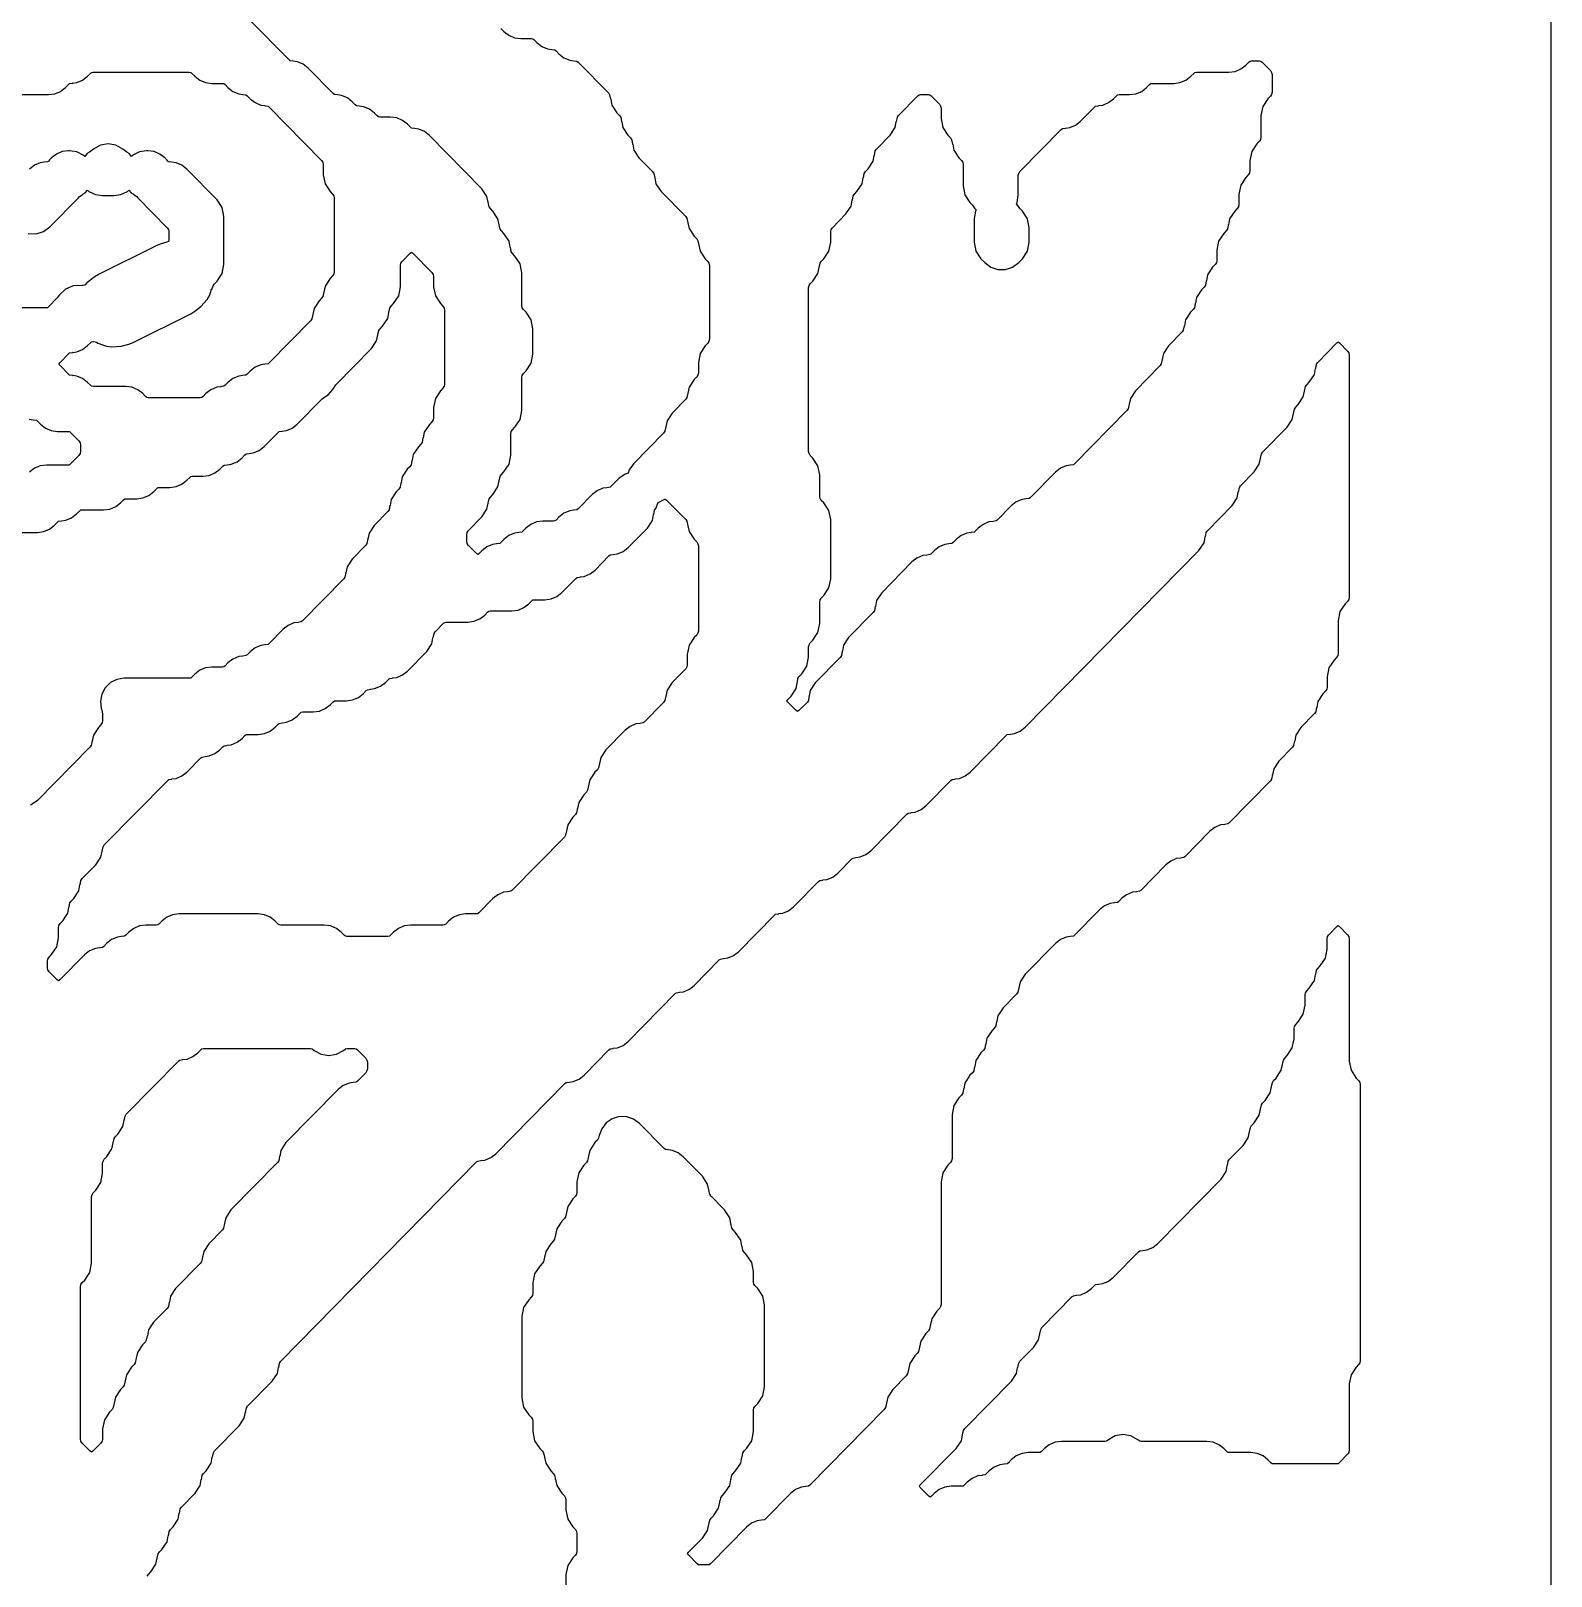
# Model space of a CAD drawing. Header units: millimetres. Extents: x 10 to 410, y 18 to 283.
# Drawn here: x 110.4 to 142.27, y 60 to 92.4 of the extents above; entities that cross this region are included whole.
import ezdxf

# ---------------------------------------------------------------- set-up
doc = ezdxf.new("R2010")
doc.units = ezdxf.units.MM
doc.layers.add('CUT', color=1, linetype='Continuous')

msp = doc.modelspace()

# ---------------------------------------------------------------- linework, layer by layer
at = {"layer": 'CUT'}
for points in [[(129.134, 24), (142.2679, 24), (142.2679, 144), (129.134, 144), (129.134, 147), (121.134, 147), (121.134, 144), (100.134, 144), (100.134, 147), (92.134, 147), (92.134, 144), (79, 144), (79, 24), (92.134, 24), (92.134, 21), (100.134, 21), (100.134, 24), (121.134, 24), (121.134, 21), (129.134, 21)], [(126.5622, 78.9129), (126.6684, 79.0741), (126.7056, 79.2634), (126.7056, 79.4807), (126.7145, 79.5258), (126.7398, 79.5641), (126.7935, 79.6188), (126.8996, 79.7799), (126.9369, 79.9693), (126.9369, 80.4219), (126.9457, 80.467), (126.971, 80.5053), (127.0247, 80.56), (127.1309, 80.7211), (127.1681, 80.9105), (127.1681, 82.1484), (127.1309, 82.3377), (127.0247, 82.4988), (126.971, 82.5535), (126.9457, 82.5919), (126.9369, 82.6369), (126.9369, 83.0895), (126.8996, 83.2789), (126.7935, 83.44), (126.7398, 83.4947), (126.7145, 83.533), (126.7056, 83.5781), (126.7056, 87.0101), (126.7145, 87.0552), (126.7398, 87.0936), (126.7935, 87.1482), (126.8996, 87.3094), (126.9241, 87.4336), (126.9275, 87.4329), (126.9457, 87.5258), (126.971, 87.5641), (127.0247, 87.6188), (127.1309, 87.7799), (127.1681, 87.9693), (127.1681, 88.1866), (127.177, 88.2317), (127.2022, 88.27), (127.4872, 88.56), (127.5934, 88.7211), (127.6178, 88.8454), (127.6212, 88.8447), (127.6395, 88.9375), (127.6647, 88.9759), (127.7185, 89.0306), (127.8246, 89.1917), (127.849, 89.316), (127.8525, 89.3153), (127.8707, 89.4081), (127.896, 89.4465), (127.9497, 89.5012), (128.0559, 89.6623), (128.0803, 89.7865), (128.0837, 89.7859), (128.102, 89.8787), (128.1272, 89.9171), (128.4122, 90.207), (128.5184, 90.3682), (128.5428, 90.4924), (128.5462, 90.4918), (128.5645, 90.5846), (128.5897, 90.623), (128.9949, 91.0352), (129.0198, 91.0546), (129.0512, 91.0588), (129.2162, 91.0588), (129.2476, 91.0546), (129.2726, 91.0352), (129.4464, 90.8583), (129.4717, 90.8199), (129.4806, 90.7748), (129.4806, 90.5575), (129.5178, 90.3682), (129.624, 90.207), (129.6777, 90.1524), (129.703, 90.114), (129.7212, 90.0212), (129.7246, 90.0218), (129.7491, 89.8976), (129.8552, 89.7365), (129.9089, 89.6818), (129.9342, 89.6434), (129.9431, 89.5984), (129.9431, 89.1457), (129.9803, 88.9564), (130.0865, 88.7953), (130.1402, 88.7406), (130.1818, 88.6775), (130.2135, 88.6429), (130.1997, 88.6164), (130.1743, 88.4592), (130.1743, 87.9693), (130.2116, 87.7799), (130.3177, 87.6188), (130.3958, 87.5393), (130.5231, 87.4455), (130.6734, 87.3961), (130.8315, 87.3961), (130.9817, 87.4455), (131.109, 87.5393), (131.1872, 87.6188), (131.2933, 87.7799), (131.3305, 87.9693), (131.3305, 88.266), (131.2933, 88.4554), (131.1872, 88.6165), (131.1334, 88.6712), (131.0918, 88.7343), (131.0601, 88.7688), (131.0739, 88.7953), (131.0993, 88.9526), (131.0993, 89.3631), (131.1082, 89.4081), (131.1334, 89.4465), (132.0011, 90.3293), (132.026, 90.3488), (132.0903, 90.3573), (132.0901, 90.3588), (132.1767, 90.3704), (132.2984, 90.4214), (132.4025, 90.5025), (132.6948, 90.7999), (132.7198, 90.8194), (132.784, 90.8279), (132.7838, 90.8294), (132.8704, 90.8409), (132.9921, 90.892), (133.0962, 90.9731), (133.1573, 91.0352), (133.1823, 91.0546), (133.2137, 91.0588), (133.4334, 91.0588), (133.5642, 91.0762), (133.6859, 91.1273), (133.79, 91.2084), (133.851, 91.2705), (133.876, 91.2899), (133.9074, 91.2941), (134.3584, 91.2941), (134.4892, 91.3115), (134.6109, 91.3626), (134.715, 91.4436), (134.776, 91.5058), (134.801, 91.5252), (134.8324, 91.5294), (135.5146, 91.5294), (135.6454, 91.5468), (135.7671, 91.5979), (135.8712, 91.6789), (135.9323, 91.7411), (135.9572, 91.7605), (135.9886, 91.7647), (136.1536, 91.7647), (136.185, 91.7605), (136.21, 91.7411), (136.3838, 91.5641), (136.4091, 91.5258), (136.418, 91.4807), (136.418, 91.1075), (136.4091, 91.0625), (136.3838, 91.0241), (136.3301, 90.9694), (136.224, 90.8083), (136.1867, 90.619), (136.1867, 90.1663), (136.1779, 90.1213), (136.1526, 90.0829), (136.0989, 90.0283), (135.9927, 89.8671), (135.9555, 89.6778), (135.9555, 89.4605), (135.9466, 89.4154), (135.9213, 89.377), (135.8676, 89.3224), (135.7615, 89.1612), (135.7242, 88.9719), (135.7242, 88.7546), (135.7154, 88.7095), (135.6901, 88.6712), (135.6364, 88.6165), (135.5302, 88.4554), (135.5058, 88.3311), (135.5024, 88.3318), (135.4841, 88.2389), (135.4589, 88.2006), (135.4051, 88.1459), (135.299, 87.9848), (135.2617, 87.7954), (135.2617, 87.5781), (135.2529, 87.533), (135.2276, 87.4947), (135.1739, 87.44), (135.0677, 87.2789), (135.0433, 87.1546), (135.0399, 87.1553), (135.0216, 87.0625), (134.9964, 87.0241), (134.9426, 86.9694), (134.8365, 86.8083), (134.812, 86.684), (134.8086, 86.6847), (134.7904, 86.5919), (134.7651, 86.5535), (134.7114, 86.4988), (134.6052, 86.3377), (134.5808, 86.2135), (134.5774, 86.2141), (134.5591, 86.1213), (134.5339, 86.0829), (134.2489, 85.793), (134.1427, 85.6318), (134.1183, 85.5076), (134.1149, 85.5082), (134.0966, 85.4154), (134.0714, 85.377), (133.5552, 84.8518), (133.449, 84.6906), (133.4246, 84.5664), (133.4212, 84.5671), (133.4029, 84.4742), (133.3776, 84.4359), (132.2788, 83.3177), (132.2538, 83.2983), (132.1896, 83.2897), (132.1898, 83.2882), (132.1031, 83.2767), (131.9814, 83.2257), (131.8773, 83.1446), (131.3538, 82.6119), (131.3288, 82.5924), (131.2646, 82.5839), (131.2648, 82.5824), (131.1781, 82.5708), (131.0565, 82.5198), (130.9523, 82.4387), (130.66, 82.1413), (130.6351, 82.1218), (130.5708, 82.1133), (130.571, 82.1118), (130.4844, 82.1002), (130.3627, 82.0492), (130.2586, 81.9681), (130.1975, 81.906), (130.1726, 81.8865), (130.1083, 81.878), (130.1085, 81.8765), (130.0219, 81.8649), (129.9002, 81.8139), (129.7961, 81.7328), (129.735, 81.6707), (129.7101, 81.6512), (129.6458, 81.6427), (129.646, 81.6412), (129.5594, 81.6296), (129.4377, 81.5786), (129.3336, 81.4975), (129.2726, 81.4354), (129.2476, 81.4159), (129.1834, 81.4074), (129.1836, 81.4059), (129.0969, 81.3944), (128.9752, 81.3433), (128.8711, 81.2622), (128.2365, 80.6165), (128.1303, 80.4554), (128.1059, 80.3311), (128.1025, 80.3318), (128.0842, 80.2389), (128.059, 80.2006), (127.5427, 79.6753), (127.4366, 79.5142), (127.4122, 79.3899), (127.4088, 79.3906), (127.3905, 79.2977), (127.3652, 79.2594), (126.843, 78.728), (126.7368, 78.5669), (126.6996, 78.3775), (126.6996, 78.3549), (126.6783, 78.3252), (126.5023, 78.146), (126.4744, 78.1255), (126.4465, 78.146), (126.2704, 78.3252), (126.2505, 78.3529), (126.2704, 78.3807), (126.337, 78.4485), (126.4432, 78.6096), (126.4804, 78.7989), (126.4804, 78.8216), (126.5016, 78.8513)], [(124.1747, 82.0218), (124.1991, 81.8976), (124.3053, 81.7365), (124.359, 81.6818), (124.3843, 81.6434), (124.3932, 81.5984), (124.3932, 79.8134), (124.3843, 79.7683), (124.359, 79.73), (124.3053, 79.6753), (124.1991, 79.5142), (124.1619, 79.3248), (124.1619, 79.1075), (124.153, 79.0625), (124.1278, 79.0241), (123.8428, 78.7341), (123.7366, 78.573), (123.7122, 78.4488), (123.7088, 78.4494), (123.6905, 78.3566), (123.6653, 78.3182), (123.2601, 77.906), (123.2352, 77.8865), (123.1709, 77.878), (123.1711, 77.8765), (123.0845, 77.8649), (122.9628, 77.8139), (122.8587, 77.7328), (122.4553, 77.3224), (122.3492, 77.1612), (122.3247, 77.037), (122.3213, 77.0377), (122.3031, 76.9448), (122.2778, 76.9064), (122.2241, 76.8518), (122.1179, 76.6906), (122.0935, 76.5664), (122.0901, 76.5671), (122.0718, 76.4742), (122.0465, 76.4359), (121.9928, 76.3812), (121.8867, 76.2201), (121.8622, 76.0958), (121.8588, 76.0965), (121.8406, 76.0036), (121.8153, 75.9653), (121.7616, 75.9106), (121.6554, 75.7495), (121.631, 75.6252), (121.6276, 75.6259), (121.6093, 75.533), (121.5841, 75.4947), (120.4852, 74.3766), (120.4602, 74.3571), (120.396, 74.3486), (120.3962, 74.3471), (120.3096, 74.3355), (120.1879, 74.2845), (120.0838, 74.2034), (119.7914, 73.906), (119.7665, 73.8865), (119.7351, 73.8824), (119.5154, 73.8824), (119.3846, 73.8649), (119.2629, 73.8139), (119.1588, 73.7328), (119.0977, 73.6707), (119.0727, 73.6512), (119.0413, 73.6471), (118.3591, 73.6471), (118.2283, 73.6296), (118.1066, 73.5786), (118.0025, 73.4975), (117.9415, 73.4354), (117.9165, 73.4159), (117.8851, 73.4118), (117.0264, 73.4118), (116.995, 73.4159), (116.97, 73.4354), (116.909, 73.4975), (116.8049, 73.5786), (116.6832, 73.6296), (116.5524, 73.6471), (115.6389, 73.6471), (115.6075, 73.6512), (115.5826, 73.6707), (115.5215, 73.7328), (115.4174, 73.8139), (115.2957, 73.8649), (115.1649, 73.8824), (113.503, 73.8824), (113.3722, 73.8649), (113.2505, 73.8139), (113.1464, 73.7328), (113.0853, 73.6707), (113.0603, 73.6512), (113.0289, 73.6471), (112.8092, 73.6471), (112.6784, 73.6296), (112.5567, 73.5786), (112.4526, 73.4975), (112.3916, 73.4354), (112.3666, 73.4159), (112.3023, 73.4074), (112.3025, 73.4059), (112.2159, 73.3944), (112.0942, 73.3433), (111.9901, 73.2622), (111.9291, 73.2001), (111.9041, 73.1806), (111.8399, 73.1721), (111.8401, 73.1706), (111.7534, 73.1591), (111.6317, 73.108), (111.5276, 73.0269), (111.0087, 72.499), (110.9808, 72.4784), (110.953, 72.499), (110.7837, 72.6712), (110.7585, 72.7095), (110.7496, 72.7546), (110.7496, 72.8925), (110.7585, 72.9375), (110.7837, 72.9759), (110.8375, 73.0306), (110.9436, 73.1917), (110.9808, 73.381), (110.9808, 73.5984), (110.9897, 73.6434), (111.015, 73.6818), (111.0687, 73.7365), (111.1749, 73.8976), (111.1993, 74.0218), (111.2027, 74.0212), (111.221, 74.114), (111.2462, 74.1524), (111.2999, 74.207), (111.4061, 74.3682), (111.4305, 74.4924), (111.4339, 74.4918), (111.4522, 74.5846), (111.4775, 74.623), (111.7624, 74.9129), (111.8686, 75.0741), (111.893, 75.1983), (111.8964, 75.1976), (111.9147, 75.2905), (111.94, 75.3288), (113.2701, 76.6823), (113.2951, 76.7017), (113.3593, 76.7103), (113.3591, 76.7118), (113.4457, 76.7233), (113.5674, 76.7743), (113.6715, 76.8554), (113.9638, 77.1528), (113.9888, 77.1723), (114.053, 77.1808), (114.0528, 77.1824), (114.1395, 77.1939), (114.2611, 77.2449), (114.3653, 77.326), (114.4263, 77.3881), (114.4513, 77.4076), (114.5155, 77.4161), (114.5153, 77.4176), (114.6019, 77.4292), (114.7236, 77.4802), (114.8277, 77.5613), (114.8888, 77.6234), (114.9138, 77.6429), (114.9452, 77.6471), (115.1649, 77.6471), (115.2957, 77.6645), (115.4174, 77.7155), (115.5215, 77.7966), (115.5826, 77.8587), (115.6075, 77.8782), (115.6718, 77.8867), (115.6716, 77.8882), (115.7582, 77.8998), (115.8799, 77.9508), (115.984, 78.0319), (116.045, 78.094), (116.07, 78.1135), (116.1014, 78.1176), (116.3211, 78.1176), (116.4519, 78.1351), (116.5736, 78.1861), (116.6777, 78.2672), (116.7388, 78.3293), (116.7638, 78.3488), (116.7951, 78.3529), (117.0149, 78.3529), (117.1457, 78.3704), (117.2674, 78.4214), (117.3715, 78.5025), (117.4325, 78.5646), (117.4575, 78.5841), (117.5217, 78.5926), (117.5215, 78.5941), (117.6082, 78.6056), (117.7298, 78.6567), (117.834, 78.7378), (117.895, 78.7999), (117.92, 78.8194), (117.9842, 78.8279), (117.984, 78.8294), (118.0706, 78.8409), (118.1923, 78.892), (118.2964, 78.9731), (118.6998, 79.3835), (118.806, 79.5446), (118.8304, 79.6689), (118.8338, 79.6682), (118.8521, 79.7611), (118.8774, 79.7994), (119.0513, 79.9764), (119.0762, 79.9958), (119.1076, 80), (119.5586, 80), (119.6894, 80.0174), (119.8111, 80.0684), (119.9152, 80.1495), (119.9762, 80.2117), (120.0012, 80.2311), (120.0326, 80.2353), (120.4836, 80.2353), (120.6144, 80.2527), (120.7361, 80.3037), (120.8402, 80.3848), (120.9012, 80.447), (120.9262, 80.4664), (120.9576, 80.4706), (121.1773, 80.4706), (121.3081, 80.488), (121.4298, 80.539), (121.5339, 80.6201), (121.8262, 80.9175), (121.8512, 80.937), (121.9154, 80.9455), (121.9152, 80.9471), (122.0018, 80.9586), (122.1235, 81.0096), (122.2276, 81.0907), (122.52, 81.3881), (122.5449, 81.4076), (122.6092, 81.4161), (122.609, 81.4176), (122.6956, 81.4292), (122.8173, 81.4802), (122.9214, 81.5613), (123.3248, 81.9717), (123.4309, 82.1329), (123.4554, 82.2571), (123.4588, 82.2565), (123.477, 82.3493), (123.4994, 82.3832), (123.5535, 82.5048), (123.6926, 82.5754), (123.6994, 82.5804), (123.7273, 82.5599), (124.1278, 82.1524), (124.153, 82.114), (124.1713, 82.0212)], [(129.9772, 63.0936), (130.9559, 64.0894), (131.0621, 64.2505), (131.0865, 64.3748), (131.0899, 64.3741), (131.1082, 64.467), (131.1334, 64.5053), (131.4184, 64.7953), (131.5246, 64.9564), (131.549, 65.0807), (131.5524, 65.08), (131.5707, 65.1728), (131.5959, 65.2112), (132.2323, 65.8587), (132.2573, 65.8782), (132.3215, 65.8867), (132.3213, 65.8882), (132.4079, 65.8998), (132.5296, 65.9508), (132.6337, 66.0319), (132.6948, 66.094), (132.7198, 66.1135), (132.784, 66.122), (132.7838, 66.1235), (132.8704, 66.1351), (132.9921, 66.1861), (133.0962, 66.2672), (133.6198, 66.7999), (133.6448, 66.8194), (133.709, 66.8279), (133.7088, 66.8294), (133.7954, 66.8409), (133.9171, 66.892), (134.0212, 66.9731), (135.3496, 68.3247), (135.4558, 68.4858), (135.4802, 68.6101), (135.4836, 68.6094), (135.5019, 68.7023), (135.5271, 68.7406), (135.8121, 69.0306), (135.9182, 69.1917), (135.9427, 69.316), (135.9461, 69.3153), (135.9643, 69.4081), (135.9896, 69.4465), (136.0433, 69.5012), (136.1495, 69.6623), (136.1739, 69.7865), (136.1773, 69.7859), (136.1956, 69.8787), (136.2209, 69.9171), (136.2746, 69.9717), (136.3807, 70.1329), (136.4052, 70.2571), (136.4086, 70.2565), (136.4268, 70.3493), (136.4521, 70.3877), (136.5058, 70.4423), (136.612, 70.6035), (136.6364, 70.7277), (136.6398, 70.727), (136.6581, 70.8199), (136.6834, 70.8583), (136.7371, 70.9129), (136.8432, 71.0741), (136.8805, 71.2634), (136.8805, 71.4807), (136.8893, 71.5258), (136.9146, 71.5641), (136.9683, 71.6188), (137.0745, 71.7799), (137.1117, 71.9693), (137.1117, 72.1866), (137.1206, 72.2317), (137.1459, 72.27), (137.1996, 72.3247), (137.3057, 72.4858), (137.3302, 72.6101), (137.3336, 72.6094), (137.3518, 72.7023), (137.3771, 72.7406), (137.4308, 72.7953), (137.537, 72.9564), (137.5742, 73.1457), (137.5742, 73.3631), (137.5831, 73.4081), (137.6083, 73.4465), (137.7776, 73.6187), (137.8055, 73.6392), (137.8333, 73.6187), (138.0026, 73.4465), (138.0278, 73.4081), (138.0367, 73.3631), (138.0367, 70.7928), (138.0739, 70.6035), (138.1801, 70.4423), (138.2338, 70.3877), (138.2591, 70.3493), (138.2679, 70.3042), (138.2679, 64.5193), (138.2591, 64.4742), (138.2338, 64.4359), (138.1801, 64.3812), (138.0739, 64.2201), (138.0367, 64.0307), (138.0367, 62.6369), (138.0278, 62.5919), (138.0026, 62.5535), (137.8287, 62.3766), (137.8037, 62.3571), (137.7723, 62.3529), (136.4511, 62.3529), (136.4197, 62.3571), (136.3948, 62.3766), (136.3337, 62.4387), (136.2296, 62.5198), (136.1079, 62.5708), (135.9771, 62.5882), (135.5261, 62.5882), (135.4947, 62.5924), (135.4698, 62.6119), (135.4087, 62.674), (135.3046, 62.7551), (135.1829, 62.8061), (135.0521, 62.8235), (133.6762, 62.8235), (133.6448, 62.8277), (133.6034, 62.8599), (133.4586, 62.9384), (133.2961, 62.9655), (133.1337, 62.9384), (132.9889, 62.8599), (132.9475, 62.8277), (132.9161, 62.8235), (132.0027, 62.8235), (131.8719, 62.8061), (131.7502, 62.7551), (131.6461, 62.674), (131.585, 62.6119), (131.56, 62.5924), (131.5287, 62.5882), (131.309, 62.5882), (131.1781, 62.5708), (131.0565, 62.5198), (130.9523, 62.4387), (130.8913, 62.3766), (130.8663, 62.3571), (130.8021, 62.3486), (130.8023, 62.3471), (130.7157, 62.3355), (130.594, 62.2845), (130.4899, 62.2034), (130.4288, 62.1413), (130.4038, 62.1218), (130.3396, 62.1133), (130.3398, 62.1118), (130.2532, 62.1002), (130.1315, 62.0492), (130.0274, 61.9681), (129.9663, 61.906), (129.9413, 61.8865), (129.9099, 61.8824), (129.6902, 61.8824), (129.5594, 61.8649), (129.4377, 61.8139), (129.3336, 61.7328), (129.2772, 61.6754), (129.2493, 61.6549), (129.2214, 61.6754), (129.0454, 61.8546), (129.0255, 61.8824), (129.0454, 61.9101), (129.7997, 62.6776), (129.9058, 62.8388), (129.9303, 62.963), (129.9337, 62.9623), (129.9519, 63.0552)], [(111.4775, 66.1524), (111.5312, 66.207), (111.6373, 66.3682), (111.6746, 66.5575), (111.6746, 67.9513), (111.6834, 67.9964), (111.7087, 68.0347), (111.7624, 68.0894), (111.8686, 68.2505), (111.9058, 68.4399), (111.9058, 68.6572), (111.9147, 68.7023), (111.94, 68.7406), (111.9937, 68.7953), (112.0998, 68.9564), (112.1243, 69.0807), (112.1277, 69.08), (112.1459, 69.1728), (112.1712, 69.2112), (112.2249, 69.2659), (112.3311, 69.427), (112.3555, 69.5512), (112.3589, 69.5506), (112.3772, 69.6434), (112.4025, 69.6818), (113.5013, 70.7999), (113.5263, 70.8194), (113.5905, 70.8279), (113.5903, 70.8294), (113.677, 70.8409), (113.7987, 70.892), (113.9028, 70.9731), (113.9638, 71.0352), (113.9888, 71.0546), (114.0202, 71.0588), (116.2664, 71.0588), (116.2978, 71.0546), (116.3391, 71.0224), (116.484, 70.944), (116.6464, 70.9169), (116.8088, 70.944), (116.9536, 71.0224), (116.995, 71.0546), (117.0264, 71.0588), (117.1914, 71.0588), (117.2228, 71.0546), (117.2477, 71.0352), (117.4216, 70.8583), (117.4469, 70.8199), (117.4558, 70.7748), (117.4558, 70.6369), (117.4469, 70.5919), (117.4216, 70.5535), (117.2477, 70.3766), (117.2228, 70.3571), (117.1585, 70.3486), (117.1587, 70.3471), (117.0721, 70.3355), (116.9504, 70.2845), (116.8463, 70.2034), (115.7492, 69.0871), (115.643, 68.9259), (115.6186, 68.8017), (115.6152, 68.8024), (115.5969, 68.7095), (115.5716, 68.6712), (114.5929, 67.6753), (114.4868, 67.5142), (114.4623, 67.3899), (114.4589, 67.3906), (114.4407, 67.2977), (114.4154, 67.2594), (114.1304, 66.9694), (114.0243, 66.8083), (113.9999, 66.684), (113.9964, 66.6847), (113.9782, 66.5919), (113.9529, 66.5535), (113.4367, 66.0283), (113.3305, 65.8671), (113.3061, 65.7429), (113.3027, 65.7435), (113.2844, 65.6507), (113.2592, 65.6123), (112.9742, 65.3224), (112.8681, 65.1612), (112.8436, 65.037), (112.8402, 65.0377), (112.822, 64.9448), (112.7967, 64.9064), (112.743, 64.8518), (112.6368, 64.6906), (112.6124, 64.5664), (112.609, 64.5671), (112.5907, 64.4742), (112.5654, 64.4359), (112.5117, 64.3812), (112.4056, 64.2201), (112.3811, 64.0958), (112.3777, 64.0965), (112.3595, 64.0036), (112.3342, 63.9653), (112.2805, 63.9106), (112.1743, 63.7495), (112.1499, 63.6252), (112.1465, 63.6259), (112.1282, 63.533), (112.1029, 63.4947), (112.0492, 63.44), (111.9431, 63.2789), (111.9058, 63.0895), (111.9058, 62.8722), (111.897, 62.8272), (111.8717, 62.7888), (111.7025, 62.6166), (111.6746, 62.5961), (111.6467, 62.6166), (111.4775, 62.7888), (111.4522, 62.8272), (111.4433, 62.8722), (111.4433, 66.0689), (111.4522, 66.114)]]:
    msp.add_lwpolyline(points, close=True, dxfattribs=at)
for points in [[(120.2539, 92.447), (120.315, 92.3848), (120.4191, 92.3037), (120.5408, 92.2527), (120.6716, 92.2353), (120.8913, 92.2353), (120.9227, 92.2311), (120.9477, 92.2117), (121.0087, 92.1495), (121.1128, 92.0684), (121.2345, 92.0174), (121.3212, 92.0059), (121.321, 92.0044), (121.3852, 91.9958), (121.4102, 91.9764), (121.4712, 91.9142), (121.5753, 91.8331), (121.697, 91.7821), (121.7837, 91.7706), (121.7835, 91.7691), (121.8477, 91.7605), (121.8727, 91.7411), (122.509, 91.0936), (122.5343, 91.0552), (122.5526, 90.9623), (122.556, 90.963), (122.5804, 90.8388), (122.6866, 90.6776), (122.7403, 90.623), (122.7656, 90.5846), (122.7838, 90.4918), (122.7872, 90.4924), (122.8117, 90.3682), (122.9178, 90.207), (122.9715, 90.1524), (122.9968, 90.114), (123.0151, 90.0212), (123.0185, 90.0218), (123.0429, 89.8976), (123.1491, 89.7365), (123.434, 89.4465), (123.4593, 89.4081), (123.4776, 89.3153), (123.481, 89.316), (123.5054, 89.1917), (123.6116, 89.0306), (124.1278, 88.5053), (124.153, 88.467), (124.1713, 88.3741), (124.1747, 88.3748), (124.1991, 88.2505), (124.3053, 88.0894), (124.359, 88.0347), (124.3843, 87.9964), (124.4025, 87.9035), (124.406, 87.9042), (124.4304, 87.7799), (124.5365, 87.6188), (124.5903, 87.5641), (124.6155, 87.5258), (124.6244, 87.4807), (124.6244, 85.9311), (124.6155, 85.886), (124.5903, 85.8476), (124.5365, 85.793), (124.4304, 85.6318), (124.3932, 85.4425), (124.3932, 85.2252), (124.3843, 85.1801), (124.359, 85.1417), (124.3053, 85.0871), (124.1991, 84.9259), (124.1747, 84.8017), (124.1713, 84.8024), (124.153, 84.7095), (124.1278, 84.6712), (123.8428, 84.3812), (123.7366, 84.2201), (123.7122, 84.0958), (123.7088, 84.0965), (123.6905, 84.0036), (123.6653, 83.9653), (123.0393, 83.3283), (122.9446, 83.1932), (122.9254, 83.1262), (122.8569, 83.1048), (122.7252, 83.0088), (122.5664, 82.8472), (122.5414, 82.8277), (122.4772, 82.8192), (122.4774, 82.8176), (122.3908, 82.8061), (122.2691, 82.7551), (122.165, 82.674), (121.8727, 82.3766), (121.8477, 82.3571), (121.7835, 82.3486), (121.7837, 82.3471), (121.697, 82.3355), (121.5753, 82.2845), (121.4712, 82.2034), (121.4102, 82.1413), (121.3852, 82.1218), (121.3538, 82.1176), (121.1341, 82.1176), (121.0033, 82.1002), (120.8816, 82.0492), (120.7775, 81.9681), (120.7164, 81.906), (120.6915, 81.8865), (120.6272, 81.878), (120.6274, 81.8765), (120.5408, 81.8649), (120.4191, 81.8139), (120.315, 81.7328), (120.2539, 81.6707), (120.229, 81.6512), (120.1647, 81.6427), (120.1649, 81.6412), (120.0783, 81.6296), (119.9566, 81.5786), (119.8525, 81.4975), (119.7961, 81.4401), (119.7682, 81.4196), (119.7403, 81.4401), (119.5711, 81.6123), (119.5458, 81.6507), (119.537, 81.6958), (119.537, 81.8337), (119.5458, 81.8787), (119.5711, 81.9171), (119.8561, 82.207), (119.9622, 82.3682), (119.9867, 82.4924), (119.9901, 82.4918), (120.0083, 82.5846), (120.0336, 82.623), (120.0873, 82.6776), (120.1935, 82.8388), (120.2179, 82.963), (120.2213, 82.9623), (120.2396, 83.0552), (120.2648, 83.0936), (120.3186, 83.1482), (120.4247, 83.3094), (120.462, 83.4987), (120.462, 83.9513), (120.4708, 83.9964), (120.4961, 84.0347), (120.5498, 84.0894), (120.656, 84.2505), (120.6932, 84.4399), (120.6932, 85.1278), (120.7021, 85.1728), (120.7273, 85.2112), (120.7811, 85.2659), (120.8872, 85.427), (120.9245, 85.6163), (120.9245, 86.1484), (120.8872, 86.3377), (120.7811, 86.4988), (120.7273, 86.5535), (120.7021, 86.5919), (120.6932, 86.6369), (120.6932, 87.3248), (120.656, 87.5142), (120.5498, 87.6753), (120.4961, 87.73), (120.4708, 87.7683), (120.4526, 87.8612), (120.4492, 87.8605), (120.4247, 87.9848), (120.3186, 88.1459), (120.2648, 88.2006), (120.2396, 88.2389), (120.2213, 88.3318), (120.2179, 88.3311), (120.1935, 88.4554), (120.0873, 88.6165), (120.0336, 88.6712), (120.0083, 88.7095), (119.9901, 88.8024), (119.9867, 88.8017), (119.9622, 88.9259), (119.8561, 89.0871), (118.7589, 90.2034), (118.6548, 90.2845), (118.5331, 90.3355), (118.4465, 90.3471), (118.4467, 90.3486), (118.3825, 90.3571), (118.3575, 90.3766), (118.2964, 90.4387), (118.1923, 90.5198), (118.0706, 90.5708), (117.9398, 90.5882), (117.7201, 90.5882), (117.6887, 90.5924), (117.6638, 90.6119), (117.6027, 90.674), (117.4986, 90.7551), (117.3769, 90.8061), (117.2903, 90.8176), (117.2905, 90.8192), (117.2263, 90.8277), (117.2013, 90.8472), (117.1402, 90.9093), (117.0361, 90.9904), (116.9144, 91.0414), (116.8278, 91.0529), (116.828, 91.0545), (116.7638, 91.063), (116.7388, 91.0825), (116.2152, 91.6152), (116.1111, 91.6963), (115.9894, 91.7473), (115.9028, 91.7588), (115.903, 91.7603), (115.8388, 91.7689), (115.8138, 91.7883), (114.134, 93.4975)], [(109.3953, 91.0588), (110.7712, 91.0588), (110.902, 91.0762), (111.0237, 91.1273), (111.1278, 91.2084), (111.1889, 91.2705), (111.2138, 91.2899), (111.2781, 91.2985), (111.2779, 91.3), (111.3645, 91.3115), (111.4862, 91.3626), (111.5903, 91.4436), (111.6514, 91.5058), (111.6763, 91.5252), (111.7077, 91.5294), (113.7227, 91.5294), (113.7541, 91.5252), (113.779, 91.5058), (113.8401, 91.4436), (113.9442, 91.3626), (114.0659, 91.3115), (114.1967, 91.2941), (114.4164, 91.2941), (114.4478, 91.2899), (114.4728, 91.2705), (114.5338, 91.2084), (114.6379, 91.1273), (114.7596, 91.0762), (114.8463, 91.0647), (114.8461, 91.0632), (114.9103, 91.0546), (114.9353, 91.0352), (114.9963, 90.9731), (115.1004, 90.892), (115.2221, 90.8409), (115.3088, 90.8294), (115.3086, 90.8279), (115.3728, 90.8194), (115.3978, 90.7999), (116.4966, 89.6818), (116.5219, 89.6434), (116.5308, 89.5984), (116.5308, 89.381), (116.568, 89.1917), (116.6742, 89.0306), (116.7279, 88.9759), (116.7531, 88.9375), (116.762, 88.8925), (116.762, 87.3428), (116.7531, 87.2977), (116.7279, 87.2594), (116.6742, 87.2047), (116.568, 87.0436), (116.5436, 86.9193), (116.5402, 86.92), (116.5219, 86.8272), (116.4966, 86.7888), (116.4429, 86.7341), (116.3368, 86.573), (116.3123, 86.4488), (116.3089, 86.4494), (116.2907, 86.3566), (116.2654, 86.3182), (115.3978, 85.4354), (115.3728, 85.4159), (115.3086, 85.4074), (115.3088, 85.4059), (115.2221, 85.3944), (115.1004, 85.3433), (114.9963, 85.2622), (114.9353, 85.2001), (114.9103, 85.1806), (114.8461, 85.1721), (114.8463, 85.1706), (114.7596, 85.1591), (114.6379, 85.108), (114.5338, 85.0269), (114.4728, 84.9648), (114.4478, 84.9454), (114.3836, 84.9368), (114.3838, 84.9353), (114.2971, 84.9238), (114.1754, 84.8727), (114.0713, 84.7916), (114.0103, 84.7295), (113.9853, 84.7101), (113.9539, 84.7059), (112.864, 84.7059), (112.8326, 84.7101), (112.8076, 84.7295), (112.7465, 84.7916), (112.6424, 84.8727), (112.5207, 84.9238), (112.3899, 84.9412), (111.7077, 84.9412), (111.6763, 84.9454), (111.6514, 84.9648), (111.5903, 85.0269), (111.4862, 85.108), (111.3645, 85.1591), (111.2779, 85.1706), (111.2781, 85.1721), (111.2138, 85.1806), (111.1889, 85.2001), (111.0081, 85.384), (110.9882, 85.4118), (111.0081, 85.4395), (111.1889, 85.6234), (111.2138, 85.6429), (111.2781, 85.6514), (111.2779, 85.6529), (111.3645, 85.6645), (111.4862, 85.7155), (111.5903, 85.7966), (111.6514, 85.8587), (111.6763, 85.8782), (111.7077, 85.8824), (111.7154, 85.8824), (111.7469, 85.8782), (111.7762, 85.8662), (111.8045, 85.8499), (111.9894, 85.7878), (112.1017, 85.7734), (112.2964, 85.7867), (112.4541, 85.8295), (112.5457, 85.8644), (113.7549, 86.4654), (113.838, 86.5174), (113.9674, 86.6173), (114.0955, 86.7644), (114.1519, 86.8626), (114.1908, 86.9784), (114.1982, 86.9762), (114.221, 87.0526), (114.2435, 87.0845), (114.3062, 87.1482), (114.4123, 87.3094), (114.4495, 87.4987), (114.4495, 88.5013), (114.4123, 88.6906), (114.3062, 88.8518), (113.6715, 89.4975), (113.5674, 89.5786), (113.4457, 89.6296), (113.3591, 89.6412), (113.3593, 89.6427), (113.2945, 89.6513), (113.279, 89.6578), (113.271, 89.6623), (113.2504, 89.6907), (113.209, 89.7328), (113.1049, 89.8139), (112.9832, 89.8649), (112.8524, 89.8824), (112.8291, 89.8824), (112.679, 89.8593), (112.5427, 89.7922), (112.5131, 89.7639), (112.4616, 89.823), (112.4152, 89.8514), (112.3287, 89.9188), (112.1839, 89.9972), (112.0215, 90.0243), (111.859, 89.9972), (111.7142, 89.9188), (111.6277, 89.8514), (111.5813, 89.823), (111.5298, 89.7639), (111.5002, 89.7922), (111.3639, 89.8593), (111.2138, 89.8824), (111.1905, 89.8824), (111.0597, 89.8649), (110.938, 89.8139), (110.8339, 89.7328), (110.7925, 89.6907), (110.7719, 89.6623), (110.7639, 89.6578), (110.7484, 89.6513), (110.6836, 89.6427), (110.6838, 89.6412), (110.5972, 89.6296), (110.4755, 89.5786), (110.3714, 89.4975)], [(110.3486, 88.1447), (110.5115, 88.1407), (110.6671, 88.1893), (110.7988, 88.2854), (111.4005, 88.8975), (111.421, 88.9259), (111.4563, 88.9457), (111.4902, 88.9721), (111.5366, 89.0006), (111.5881, 89.0597), (111.6178, 89.0313), (111.754, 88.9642), (111.9041, 88.9412), (112.1388, 88.9412), (112.2889, 88.9642), (112.4252, 89.0313), (112.4548, 89.0597), (112.5063, 89.0006), (112.5527, 88.9721), (112.5866, 88.9457), (112.6219, 88.9259), (112.6424, 88.8975), (113.2592, 88.27), (113.2844, 88.2317), (113.2933, 88.1866), (113.2933, 88.017), (113.2873, 87.9806), (113.2538, 87.9653), (113.1344, 87.933), (113.0428, 87.8981), (111.8336, 87.2971), (111.7505, 87.2451), (111.5765, 87.1107), (111.5378, 87.0735), (111.5251, 87.0661), (111.4839, 87.0588), (111.4765, 87.0588), (111.4687, 87.0599), (111.2896, 87.0513), (111.125, 86.98), (110.9962, 86.8553), (110.9536, 86.7958), (110.7728, 86.6119), (110.7478, 86.5924), (110.7165, 86.5882), (109.164, 86.5882)], [(110.089, 81.8824), (110.5399, 81.8824), (110.6708, 81.8998), (110.7924, 81.9508), (110.8966, 82.0319), (110.9576, 82.094), (110.9826, 82.1135), (111.0468, 82.122), (111.0466, 82.1235), (111.1332, 82.1351), (111.2549, 82.1861), (111.359, 82.2672), (111.4201, 82.3293), (111.45, 82.3526), (111.9278, 82.3529), (112.0584, 82.3704), (112.18, 82.4214), (112.284, 82.5025), (112.3451, 82.5646), (112.3701, 82.5841), (112.4015, 82.5882), (112.6212, 82.5882), (112.752, 82.6056), (112.8737, 82.6567), (112.9778, 82.7378), (113.0388, 82.7999), (113.0638, 82.8194), (113.0952, 82.8235), (113.3149, 82.8235), (113.4457, 82.8409), (113.5674, 82.892), (113.6715, 82.9731), (113.7326, 83.0352), (113.7576, 83.0546), (113.7889, 83.0588), (114.0086, 83.0588), (114.1395, 83.0762), (114.2611, 83.1273), (114.3653, 83.2084), (114.4263, 83.2705), (114.4513, 83.2899), (114.5155, 83.2985), (114.5153, 83.3), (114.6019, 83.3115), (114.7236, 83.3626), (114.8277, 83.4436), (114.8888, 83.5058), (114.9138, 83.5252), (114.978, 83.5338), (114.9778, 83.5353), (115.0644, 83.5468), (115.1861, 83.5979), (115.2902, 83.6789), (115.5826, 83.9764), (115.6075, 83.9958), (115.6718, 84.0044), (115.6716, 84.0059), (115.7582, 84.0174), (115.8799, 84.0684), (115.984, 84.1495), (116.5075, 84.6823), (116.5612, 84.724), (116.6328, 84.7675), (116.7311, 84.8772), (116.7961, 84.9759), (117.5436, 85.7365), (117.6498, 85.8976), (117.6742, 86.0218), (117.6776, 86.0212), (117.6959, 86.114), (117.7211, 86.1524), (117.7749, 86.207), (117.881, 86.3682), (117.9054, 86.4924), (117.9088, 86.4918), (117.9271, 86.5846), (117.9524, 86.623), (118.0061, 86.6776), (118.1123, 86.8388), (118.1495, 87.0281), (118.1495, 87.4807), (118.1584, 87.5258), (118.1836, 87.5641), (118.3528, 87.7363), (118.3807, 87.7569), (118.4086, 87.7363), (118.8091, 87.3288), (118.8344, 87.2905), (118.8432, 87.2454), (118.8432, 87.0281), (118.8805, 86.8388), (118.9866, 86.6776), (119.0403, 86.623), (119.0656, 86.5846), (119.0745, 86.5395), (119.0745, 84.9899), (119.0656, 84.9448), (119.0403, 84.9064), (118.9866, 84.8518), (118.8805, 84.6906), (118.8432, 84.5013), (118.8432, 84.284), (118.8344, 84.2389), (118.8091, 84.2006), (118.7554, 84.1459), (118.6492, 83.9848), (118.6248, 83.8605), (118.6214, 83.8612), (118.6031, 83.7683), (118.5778, 83.73), (118.5241, 83.6753), (118.418, 83.5142), (118.3935, 83.3899), (118.3901, 83.3906), (118.3719, 83.2977), (118.3466, 83.2594), (118.2929, 83.2047), (118.1867, 83.0436), (118.1623, 82.9193), (118.1589, 82.92), (118.1406, 82.8272), (118.1154, 82.7888), (118.0616, 82.7341), (117.9555, 82.573), (117.931, 82.4488), (117.9276, 82.4494), (117.9094, 82.3566), (117.8841, 82.3182), (117.5991, 82.0283), (117.493, 81.8671), (117.4686, 81.7429), (117.4651, 81.7435), (117.4469, 81.6507), (117.4216, 81.6123), (117.1367, 81.3224), (117.0305, 81.1612), (117.0061, 81.037), (117.0027, 81.0377), (116.9844, 80.9448), (116.9591, 80.9064), (116.0915, 80.0236), (116.0665, 80.0042), (116.0023, 79.9956), (116.0025, 79.9941), (115.9159, 79.9826), (115.7942, 79.9316), (115.6901, 79.8505), (115.3978, 79.553), (115.3728, 79.5336), (115.3086, 79.525), (115.3088, 79.5235), (115.2221, 79.512), (115.1004, 79.461), (114.9963, 79.3799), (114.9353, 79.3177), (114.9103, 79.2983), (114.8461, 79.2897), (114.8463, 79.2882), (114.7596, 79.2767), (114.6379, 79.2257), (114.5338, 79.1446), (114.4728, 79.0825), (114.4478, 79.063), (114.4164, 79.0588), (114.1967, 79.0588), (114.0659, 79.0414), (113.9442, 78.9904), (113.8401, 78.9093), (113.779, 78.8472), (113.7541, 78.8277), (113.7227, 78.8235), (112.3577, 78.8235), (112.2063, 78.8001), (112.0691, 78.7318), (111.959, 78.6253), (111.8864, 78.4904), (111.858, 78.3399), (111.8765, 78.1878), (111.887, 78.1648), (111.9058, 78.0689), (111.9058, 77.9311), (111.897, 77.886), (111.8717, 77.8476), (111.818, 77.793), (111.7118, 77.6318), (111.6874, 77.5076), (111.684, 77.5082), (111.6657, 77.4154), (111.6404, 77.377), (110.5416, 76.2589), (110.515, 76.2382), (110.3924, 76.1641)], [(112.8397, 59.9964), (112.865, 60.0347), (112.9187, 60.0894), (113.0248, 60.2505), (113.0493, 60.3748), (113.0527, 60.3741), (113.0709, 60.467), (113.0962, 60.5053), (113.1499, 60.56), (113.2561, 60.7211), (113.2805, 60.8454), (113.2839, 60.8447), (113.3022, 60.9375), (113.3274, 60.9759), (113.3812, 61.0306), (113.4873, 61.1917), (113.5118, 61.316), (113.5152, 61.3153), (113.5334, 61.4081), (113.5587, 61.4465), (113.8437, 61.7365), (113.9498, 61.8976), (113.9743, 62.0218), (113.9777, 62.0212), (113.9959, 62.114), (114.0212, 62.1524), (114.0749, 62.207), (114.1811, 62.3682), (114.2055, 62.4924), (114.2089, 62.4918), (114.2272, 62.5846), (114.2524, 62.623), (114.7686, 63.1482), (114.8748, 63.3094), (114.8992, 63.4336), (114.9026, 63.4329), (114.9209, 63.5258), (114.9462, 63.5641), (115.4624, 64.0894), (115.5685, 64.2505), (115.593, 64.3748), (115.5964, 64.3741), (115.6146, 64.467), (115.6399, 64.5053), (119.745, 68.6823), (119.77, 68.7017), (119.8342, 68.7103), (119.834, 68.7118), (119.9206, 68.7233), (120.0423, 68.7743), (120.1464, 68.8554), (121.595, 70.3293), (121.6199, 70.3488), (121.6842, 70.3573), (121.684, 70.3588), (121.7706, 70.3704), (121.8923, 70.4214), (121.9964, 70.5025), (122.52, 71.0352), (122.5449, 71.0546), (122.6092, 71.0632), (122.609, 71.0647), (122.6956, 71.0762), (122.8173, 71.1273), (122.9214, 71.2084), (123.9074, 72.2117), (123.9324, 72.2311), (123.9966, 72.2397), (123.9964, 72.2412), (124.0831, 72.2527), (124.2048, 72.3037), (124.3089, 72.3848), (124.8324, 72.9175), (124.8574, 72.937), (124.9216, 72.9455), (124.9214, 72.9471), (125.008, 72.9586), (125.1297, 73.0096), (125.2338, 73.0907), (125.9887, 73.8587), (126.0136, 73.8782), (126.0779, 73.8867), (126.0777, 73.8882), (126.1643, 73.8998), (126.286, 73.9508), (126.3901, 74.0319), (126.9136, 74.5646), (126.9386, 74.5841), (127.0028, 74.5926), (127.0026, 74.5941), (127.0893, 74.6056), (127.211, 74.6567), (127.3151, 74.7378), (127.6074, 75.0352), (127.6324, 75.0546), (127.6966, 75.0632), (127.6964, 75.0647), (127.783, 75.0762), (127.9047, 75.1273), (128.0088, 75.2084), (128.7636, 75.9764), (128.7886, 75.9958), (128.8528, 76.0044), (128.8526, 76.0059), (128.9392, 76.0174), (129.0609, 76.0684), (129.165, 76.1495), (129.6886, 76.6823), (129.7136, 76.7017), (129.7778, 76.7103), (129.7776, 76.7118), (129.8642, 76.7233), (129.9859, 76.7743), (130.09, 76.8554), (130.8448, 77.6234), (130.8698, 77.6429), (130.934, 77.6514), (130.9338, 77.6529), (131.0205, 77.6645), (131.1422, 77.7155), (131.2463, 77.7966), (134.8871, 81.5012), (134.9933, 81.6623), (135.0177, 81.7865), (135.0211, 81.7859), (135.0394, 81.8787), (135.0646, 81.9171), (135.5808, 82.4423), (135.687, 82.6035), (135.7114, 82.7277), (135.7148, 82.727), (135.7331, 82.8199), (135.7584, 82.8583), (136.0433, 83.1482), (136.1495, 83.3094), (136.1739, 83.4336), (136.1773, 83.4329), (136.1956, 83.5258), (136.2209, 83.5641), (136.7371, 84.0894), (136.8432, 84.2505), (136.8677, 84.3748), (136.8711, 84.3741), (136.8893, 84.467), (136.9146, 84.5053), (136.9683, 84.56), (137.0745, 84.7211), (137.0989, 84.8454), (137.1023, 84.8447), (137.1206, 84.9375), (137.1459, 84.9759), (137.1996, 85.0306), (137.3057, 85.1917), (137.3302, 85.316), (137.3336, 85.3153), (137.3518, 85.4081), (137.3771, 85.4465), (137.7776, 85.854), (137.8055, 85.8745), (137.8333, 85.854), (138.0026, 85.6818), (138.0278, 85.6434), (138.0367, 85.5984), (138.0367, 80.5193), (138.0278, 80.4742), (138.0026, 80.4359), (137.9488, 80.3812), (137.8427, 80.2201), (137.8055, 80.0307), (137.8055, 79.3428), (137.7966, 79.2977), (137.7713, 79.2594), (137.7176, 79.2047), (137.6114, 79.0436), (137.5742, 78.8543), (137.5742, 78.6369), (137.5653, 78.5919), (137.5401, 78.5535), (137.4864, 78.4988), (137.3802, 78.3377), (137.3558, 78.2135), (137.3524, 78.2141), (137.3341, 78.1213), (137.3088, 78.0829), (137.0239, 77.793), (136.9177, 77.6318), (136.8933, 77.5076), (136.8899, 77.5082), (136.8716, 77.4154), (136.8463, 77.377), (136.5614, 77.0871), (136.4552, 76.9259), (136.4308, 76.8017), (136.4274, 76.8024), (136.4091, 76.7095), (136.3838, 76.6712), (135.5162, 75.7883), (135.4912, 75.7689), (135.427, 75.7603), (135.4272, 75.7588), (135.3406, 75.7473), (135.2189, 75.6963), (135.1148, 75.6152), (134.5912, 75.0825), (134.5663, 75.063), (134.502, 75.0545), (134.5022, 75.0529), (134.4156, 75.0414), (134.2939, 74.9904), (134.1898, 74.9093), (133.6662, 74.3766), (133.6413, 74.3571), (133.577, 74.3486), (133.5772, 74.3471), (133.4906, 74.3355), (133.3689, 74.2845), (133.2648, 74.2034), (133.2037, 74.1413), (133.1788, 74.1218), (133.1145, 74.1133), (133.1147, 74.1118), (133.0281, 74.1002), (132.9064, 74.0492), (132.8023, 73.9681), (132.2788, 73.4354), (132.2538, 73.4159), (132.1896, 73.4074), (132.1898, 73.4059), (132.1031, 73.3944), (131.9814, 73.3433), (131.8773, 73.2622), (131.2427, 72.6165), (131.1365, 72.4554), (131.1121, 72.3311), (131.1087, 72.3318), (131.0904, 72.2389), (131.0652, 72.2006), (130.7802, 71.9106), (130.674, 71.7495), (130.6496, 71.6252), (130.6462, 71.6259), (130.6279, 71.533), (130.6027, 71.4947), (130.549, 71.44), (130.4428, 71.2789), (130.4184, 71.1546), (130.415, 71.1553), (130.3967, 71.0625), (130.3714, 71.0241), (130.3177, 70.9694), (130.2116, 70.8083), (130.1871, 70.684), (130.1837, 70.6847), (130.1655, 70.5919), (130.1402, 70.5535), (130.0865, 70.4988), (129.9803, 70.3377), (129.9559, 70.2135), (129.9525, 70.2141), (129.9342, 70.1213), (129.9089, 70.0829), (129.8552, 70.0283), (129.7491, 69.8671), (129.7118, 69.6778), (129.7118, 68.7546), (129.703, 68.7095), (129.6777, 68.6712), (129.624, 68.6165), (129.5178, 68.4554), (129.4806, 68.266), (129.4806, 65.6958), (129.4717, 65.6507), (129.4464, 65.6123), (129.3927, 65.5577), (129.2866, 65.3965), (129.2621, 65.2723), (129.2587, 65.273), (129.2405, 65.1801), (129.2152, 65.1417), (129.1615, 65.0871), (129.0553, 64.9259), (129.0309, 64.8017), (129.0275, 64.8024), (129.0092, 64.7095), (128.9839, 64.6712), (128.9302, 64.6165), (128.8241, 64.4554), (128.7996, 64.3311), (128.7962, 64.3318), (128.778, 64.2389), (128.7527, 64.2006), (128.4677, 63.9106), (128.3616, 63.7495), (128.3371, 63.6252), (128.3337, 63.6259), (128.3155, 63.533), (128.2902, 63.4947), (126.7288, 61.906), (126.7039, 61.8865), (126.6396, 61.878), (126.6398, 61.8765), (126.5532, 61.8649), (126.4315, 61.8139), (126.3274, 61.7328), (125.8039, 61.2001), (125.7789, 61.1806), (125.7147, 61.1721), (125.7149, 61.1706), (125.6282, 61.1591), (125.5065, 61.108), (125.4024, 61.0269), (124.6476, 60.2589), (124.6226, 60.2395), (124.5913, 60.2353), (124.4263, 60.2353), (124.3949, 60.2395), (124.3699, 60.2589), (124.1892, 60.4428), (124.1693, 60.4706), (124.1892, 60.4983), (124.481, 60.7953), (124.5872, 60.9564), (124.6116, 61.0807), (124.615, 61.08), (124.6333, 61.1728), (124.6585, 61.2112), (124.7123, 61.2659), (124.8184, 61.427), (124.8428, 61.5512), (124.8462, 61.5506), (124.8645, 61.6434), (124.8898, 61.6818), (124.9435, 61.7365), (125.0497, 61.8976), (125.0741, 62.0218), (125.0775, 62.0212), (125.0958, 62.114), (125.121, 62.1524), (125.1747, 62.207), (125.2809, 62.3682), (125.3053, 62.4924), (125.3087, 62.4918), (125.327, 62.5846), (125.3523, 62.623), (125.406, 62.6776), (125.5121, 62.8388), (125.5494, 63.0281), (125.5494, 63.4807), (125.5582, 63.5258), (125.5835, 63.5641), (125.6372, 63.6188), (125.7434, 63.7799), (125.7806, 63.9693), (125.7806, 65.6778), (125.7434, 65.8671), (125.6372, 66.0283), (125.5835, 66.0829), (125.5582, 66.1213), (125.5494, 66.1663), (125.5494, 66.3837), (125.5121, 66.573), (125.406, 66.7341), (125.3523, 66.7888), (125.327, 66.8272), (125.3087, 66.92), (125.3053, 66.9193), (125.2809, 67.0436), (125.1747, 67.2047), (125.121, 67.2594), (125.0958, 67.2977), (125.0775, 67.3906), (125.0741, 67.3899), (125.0497, 67.5142), (124.9435, 67.6753), (124.6585, 67.9653), (124.6333, 68.0036), (124.615, 68.0965), (124.6116, 68.0958), (124.5872, 68.2201), (124.481, 68.3812), (124.0776, 68.7916), (123.9735, 68.8727), (123.8518, 68.9238), (123.7652, 68.9353), (123.7654, 68.9368), (123.7012, 68.9454), (123.6762, 68.9648), (123.1611, 69.4889), (123.0371, 69.581), (122.891, 69.6309), (122.7366, 69.6338), (122.5886, 69.5895), (122.4613, 69.5021), (122.3667, 69.3801), (122.3139, 69.235), (122.3031, 69.1801), (122.2778, 69.1417), (122.2241, 69.0871), (122.1179, 68.9259), (122.0935, 68.8017), (122.0901, 68.8024), (122.0718, 68.7095), (122.0465, 68.6712), (121.9928, 68.6165), (121.8867, 68.4554), (121.8494, 68.266), (121.8494, 68.0487), (121.8406, 68.0036), (121.8153, 67.9653), (121.7616, 67.9106), (121.6554, 67.7495), (121.631, 67.6252), (121.6276, 67.6259), (121.6093, 67.533), (121.5841, 67.4947), (121.5303, 67.44), (121.4242, 67.2789), (121.3997, 67.1546), (121.3963, 67.1553), (121.3781, 67.0625), (121.3528, 67.0241), (121.2991, 66.9694), (121.1929, 66.8083), (121.1685, 66.684), (121.1651, 66.6847), (121.1468, 66.5919), (121.1216, 66.5535), (121.0678, 66.4988), (120.9617, 66.3377), (120.9245, 66.1484), (120.9245, 65.9311), (120.9156, 65.886), (120.8903, 65.8476), (120.8366, 65.793), (120.7304, 65.6318), (120.6932, 65.4425), (120.6932, 63.734), (120.7304, 63.5446), (120.8366, 63.3835), (120.8903, 63.3288), (120.9156, 63.2905), (120.9245, 63.2454), (120.9245, 63.0281), (120.9617, 62.8388), (121.0678, 62.6776), (121.1216, 62.623), (121.1468, 62.5846), (121.1651, 62.4918), (121.1685, 62.4924), (121.1929, 62.3682), (121.2991, 62.207), (121.3528, 62.1524), (121.3781, 62.114), (121.3963, 62.0212), (121.3997, 62.0218), (121.4242, 61.8976), (121.5303, 61.7365), (121.5841, 61.6818), (121.6093, 61.6434), (121.6182, 61.5984), (121.6182, 61.381), (121.6554, 61.1917), (121.7616, 61.0306), (121.8153, 60.9759), (121.8406, 60.9375), (121.8494, 60.8925), (121.8494, 60.5193), (121.8406, 60.4742), (121.8153, 60.4359), (121.7616, 60.3812), (121.6554, 60.2201), (121.6182, 60.0307), (121.6182, 59.8134)], [(110.366, 84.2527), (110.4526, 84.2412), (110.4524, 84.2397), (110.5166, 84.2311), (110.5416, 84.2117), (110.6026, 84.1495), (110.7068, 84.0684), (110.8284, 84.0174), (110.9593, 84), (111.179, 84), (111.2103, 83.9958), (111.2353, 83.9764), (111.4092, 83.7994), (111.4345, 83.7611), (111.4433, 83.716), (111.4433, 83.5781), (111.4345, 83.533), (111.4092, 83.4947), (111.2353, 83.3177), (111.2054, 83.2944), (110.7277, 83.2941), (110.597, 83.2766), (110.4754, 83.2256), (110.3714, 83.1446)]]:
    msp.add_lwpolyline(points, dxfattribs=at)

doc.saveas('drawing.dxf')
